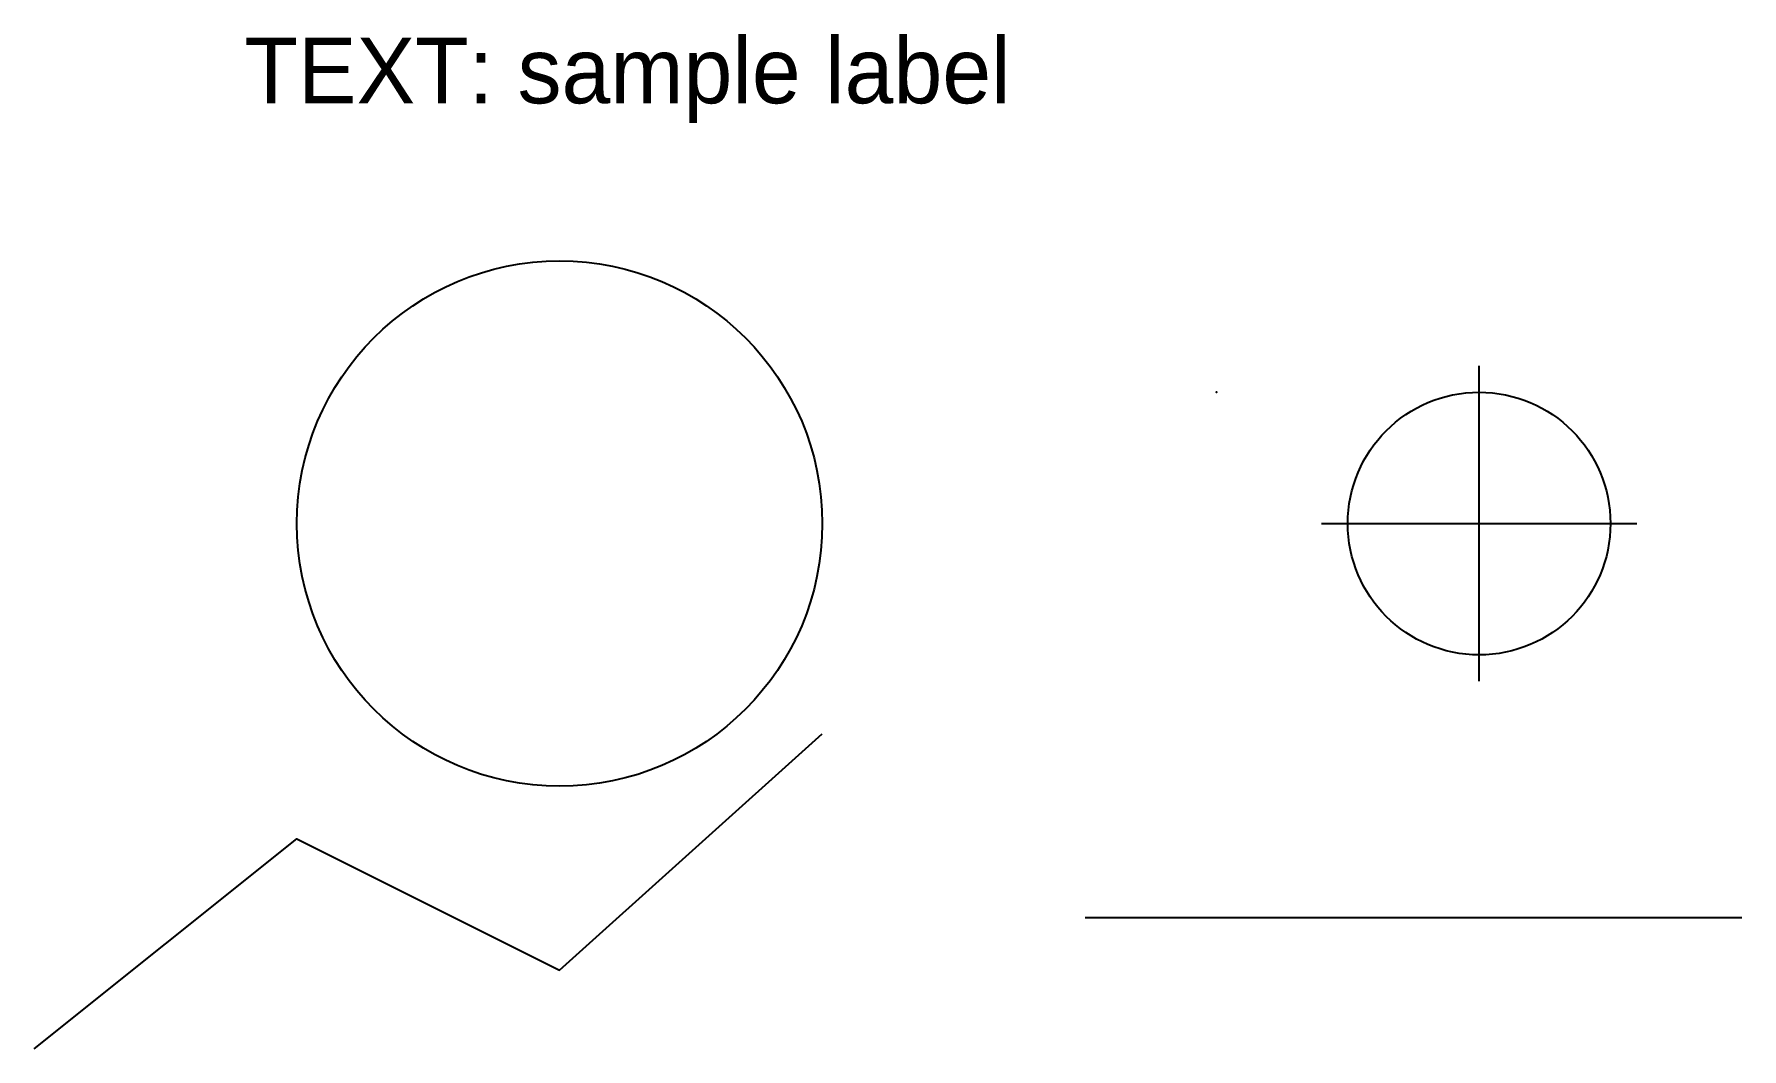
# Model space of a CAD drawing. Extents: x 0 to 65, y 0 to 38.6.
import ezdxf

# ---------------------------------------------------------------- set-up
doc = ezdxf.new("R2010")
doc.units = 0
doc.layers.get('0').update_dxf_attribs({"linetype": 'CONTINUOUS'})

# ---------------------------------------------------------------- blocks, each defined once
blk = doc.blocks.new('MARKER_BLOCK')
for p, q in [((0, -6), (0, 6)), ((-6, 0), (6, 0))]:
    blk.add_line(p, q)
blk.add_circle((0, 0), 5)

msp = doc.modelspace()

# ---------------------------------------------------------------- linework, layer by layer
msp.add_line((40, 5), (65, 5))
msp.add_lwpolyline([(0, 0), (10, 8), (20, 3), (30, 12)])
msp.add_circle((20, 20), 10)
msp.add_point((45, 25))

# ---------------------------------------------------------------- block references
msp.add_blockref('MARKER_BLOCK', (55, 20))

# ---------------------------------------------------------------- texts
msp.add_text('TEXT: sample label', height=2.5).set_placement((8, 36))

doc.saveas('drawing.dxf')
